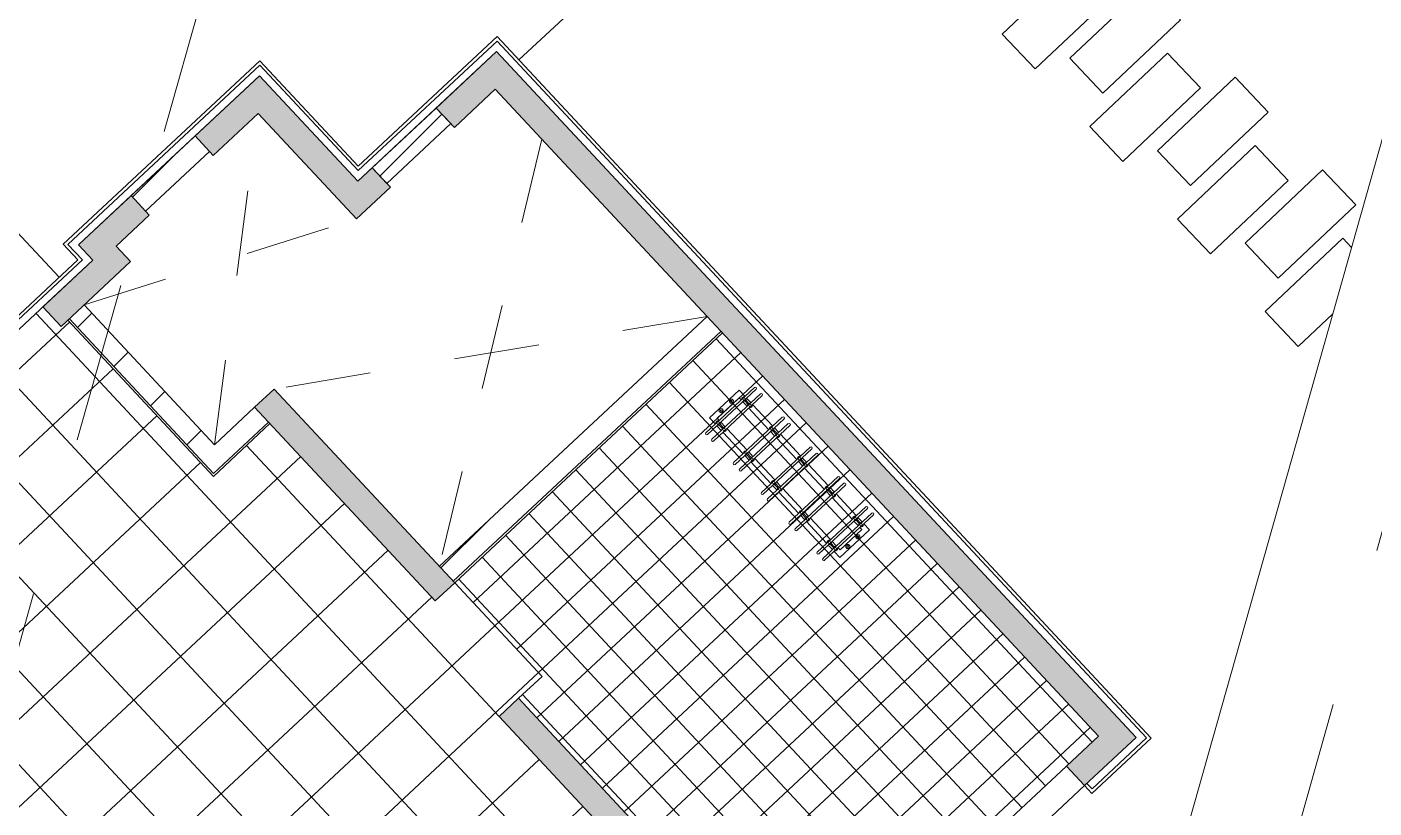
# Model space of a CAD drawing. Header units: millimetres. Extents: x -71377 to 516042, y -145869 to 441446.
# Drawn here: x 270470 to 283092, y 126635 to 133951 of the extents above; entities that cross this region are included whole.
import ezdxf

# ---------------------------------------------------------------- set-up
doc = ezdxf.new("R2010")
doc.units = ezdxf.units.MM
doc.header["$LTSCALE"] = 1000
doc.linetypes.add('_점선_M_', pattern=[3, 1.5, -1.5])
doc.linetypes.add('_점선_S_', pattern=[1.6, 0.8, -0.8])
for name, color, linetype, lineweight in [('04', 4, 'Continuous', 5), ('06', 6, 'Continuous', 5), ('09_HID', 9, '_점선_M_', 5), ('A-fnsh', 5, 'Continuous', 5), ('A-hat', 251, 'Continuous', 5), ('A-insu', 251, 'Continuous', 5), ('A_bwall', 3, 'Continuous', 5), ('A_cwall', 2, 'Continuous', 5), ('A_fnsh', 5, 'Continuous', 5), ('A_fnsh-4', 4, 'Continuous', 5), ('AA_dash_M_', 7, '_점선_M_', 5), ('AA_오픈', 8, '_점선_S_', 5), ('조경라인_dwg', 8, 'Continuous', 5), ('패밀리로 가져오기', 8, 'Continuous', 5)]:
    doc.layers.add(name, color=color, linetype=linetype, lineweight=lineweight)
pattern_1 = [(45, (165969.5, 243949.9), (-353.5534, 353.5534), [])]

# ---------------------------------------------------------------- blocks, each defined once
blk = doc.blocks.new('자전거보관소_2D - 자전거보관소_dwg-3619136-지반층 배치도')
at = {"layer": '패밀리로 가져오기'}
for p, q in [((1167, 2016), (543, 2016)), ((1167, 1993), (543, 1993)), ((1167, 1934), (543, 1934)), ((1167, 1911), (543, 1911)), ((665, 1993), (665, 1934)), ((665, 1911), (665, 1634)), ((684, 1994), (684, 1934)), ((696, 1994), (696, 1934)), ((715, 1993), (715, 1934)), ((715, 1911), (715, 1634)), ((995, 1993), (995, 1934)), ((995, 1911), (995, 1634)), ((1014, 1994), (1014, 1934)), ((1026, 1994), (1026, 1934)), ((1045, 1993), (1045, 1934)), ((1045, 1911), (1045, 1634)), ((1167, 1634), (543, 1634)), ((1167, 1611), (543, 1611)), ((1167, 1552), (543, 1552)), ((1167, 1529), (543, 1529)), ((665, 1611), (665, 1552)), ((665, 1529), (665, 1252)), ((684, 1612), (684, 1552)), ((696, 1612), (696, 1552)), ((715, 1611), (715, 1552)), ((715, 1529), (715, 1252)), ((995, 1611), (995, 1552)), ((995, 1529), (995, 1252)), ((1014, 1612), (1014, 1552)), ((1026, 1612), (1026, 1552)), ((1045, 1611), (1045, 1552)), ((1045, 1529), (1045, 1252)), ((1167, 1252), (543, 1252)), ((1167, 1229), (543, 1229)), ((1167, 1170), (543, 1170)), ((1167, 1147), (543, 1147)), ((665, 1229), (665, 1170)), ((665, 1147), (665, 870)), ((684, 1230), (684, 1170)), ((696, 1230), (696, 1170)), ((715, 1229), (715, 1170)), ((715, 1147), (715, 870)), ((995, 1229), (995, 1170)), ((995, 1147), (995, 870)), ((1014, 1230), (1014, 1170)), ((1026, 1230), (1026, 1170)), ((1045, 1229), (1045, 1170)), ((1045, 1147), (1045, 870)), ((1167, 870), (543, 870)), ((1167, 847), (543, 847)), ((1167, 788), (543, 788)), ((1167, 765), (543, 765)), ((665, 847), (665, 788)), ((665, 765), (665, 488)), ((684, 848), (684, 788)), ((696, 848), (696, 788)), ((715, 847), (715, 788)), ((715, 765), (715, 488)), ((995, 847), (995, 788)), ((995, 765), (995, 488)), ((1014, 848), (1014, 788)), ((1026, 848), (1026, 788)), ((1045, 847), (1045, 788)), ((1045, 765), (1045, 488)), ((1167, 488), (543, 488)), ((1167, 465), (543, 465)), ((1167, 406), (543, 406)), ((1167, 384), (543, 384)), ((665, 465), (665, 406)), ((684, 465), (684, 406)), ((696, 465), (696, 406)), ((715, 465), (715, 406)), ((995, 465), (995, 406)), ((1014, 465), (1014, 406)), ((1026, 465), (1026, 406)), ((1045, 465), (1045, 406))]:
    blk.add_line(p, q, dxfattribs=at)
at = {"layer": '패밀리로 가져오기', "flags": 128}
for points in [[(1045, 2016), (1045, 2094), (665, 2094), (665, 2016)], [(995, 2016), (995, 2044), (715, 2044), (715, 2016)], [(665, 384), (665, 305), (1045, 305), (1045, 384)], [(715, 384), (715, 355), (995, 355), (995, 384)]]:
    blk.add_lwpolyline(points, dxfattribs=at)
for points in [[(798, 2050), (782, 2050), (772, 2060), (772, 2076), (782, 2087), (798, 2087), (808, 2076), (808, 2060)], [(928, 2050), (912, 2050), (902, 2060), (902, 2076), (912, 2087), (928, 2087), (938, 2076), (938, 2060)], [(798, 348), (782, 348), (772, 338), (772, 322), (782, 311), (798, 311), (808, 322), (808, 338)], [(928, 348), (912, 348), (902, 338), (902, 322), (912, 311), (928, 311), (938, 322), (938, 338)]]:
    blk.add_lwpolyline(points, close=True, dxfattribs=at)
at = {"layer": '패밀리로 가져오기'}
for centre in [(790, 2068), (920, 2068), (790, 330), (920, 330)]:
    blk.add_circle(centre, 8, dxfattribs=at)
for centre, radius, start, end in [((690, 2005), 21.1, 31.8156, 148.1844), ((1020, 2004), 21.1, 31.8156, 148.1844), ((543, 2005), 11.2, 90, 270), ((543, 1923), 11.2, 90, 270), ((690, 2005), 21.2, 211.8156, 252.5282), ((690, 1923), 21.1, 107.4718, 148.1844), ((690, 1923), 21.2, 211.8156, 328.1844), ((690, 2005), 11.1, 90, 270), ((690, 1923), 11.2, 90, 270), ((690, 2005), 11.1, 270, 90), ((690, 1923), 11.2, 270, 90), ((690, 2005), 21.2, 287.4718, 328.1844), ((690, 1923), 21.1, 31.8156, 72.5282), ((1020, 2004), 21.1, 211.8156, 252.5282), ((1020, 1923), 21.1, 107.4718, 148.1844), ((1020, 1923), 21.2, 211.8156, 270), ((1020, 2005), 11.1, 90, 270), ((1020, 1923), 11.2, 90, 270), ((1020, 2005), 11.1, 270, 90), ((1020, 1923), 11.2, 270, 90), ((1020, 1923), 21.1, 270, 328.1844), ((1020, 2004), 21.1, 287.4718, 328.1844), ((1020, 1923), 21.1, 31.8156, 72.5282), ((1167, 2005), 11.2, 270, 90), ((1167, 1923), 11.2, 270, 90), ((690, 1623), 21.2, 31.8156, 148.1844), ((1020, 1622), 21.2, 31.8156, 148.1844), ((543, 1623), 11.2, 90, 270), ((543, 1541), 11.2, 90, 270), ((690, 1623), 21.2, 211.8156, 252.5282), ((690, 1541), 21.1, 107.4718, 148.1844), ((690, 1541), 21.2, 211.8156, 328.1844), ((690, 1623), 11.1, 90, 270), ((690, 1541), 11.2, 90, 270), ((690, 1623), 11.1, 270, 90), ((690, 1541), 11.2, 270, 90), ((690, 1623), 21.2, 287.4718, 328.1844), ((690, 1541), 21.1, 31.8156, 72.5282), ((1020, 1622), 21.1, 211.8156, 252.5282), ((1020, 1541), 21.1, 107.4718, 148.1844), ((1020, 1541), 21.2, 211.8156, 270), ((1020, 1623), 11.1, 90, 270), ((1020, 1541), 11.2, 90, 270), ((1020, 1623), 11.1, 270, 90), ((1020, 1541), 11.2, 270, 90), ((1020, 1541), 21.1, 270, 328.1844), ((1020, 1622), 21.2, 287.4718, 328.1844), ((1020, 1541), 21.1, 31.8156, 72.5282), ((1167, 1623), 11.2, 270, 90), ((1167, 1541), 11.2, 270, 90), ((543, 1241), 11.2, 90, 270), ((543, 1159), 11.2, 90, 270), ((690, 1241), 21.2, 31.8156, 148.1844), ((690, 1241), 21.1, 211.8156, 252.5282), ((690, 1159), 21.1, 107.4718, 148.1844), ((690, 1159), 21.1, 211.8156, 270), ((690, 1241), 11.2, 90, 270), ((690, 1159), 11.1, 90, 270), ((690, 1241), 11.2, 270, 90), ((690, 1159), 11.1, 270, 90), ((690, 1159), 21.1, 270, 328.1844), ((690, 1241), 21.1, 287.4718, 328.1844), ((690, 1159), 21.2, 31.8156, 72.5282), ((1020, 1241), 21.2, 31.8156, 148.1844), ((1020, 1241), 21.1, 211.8156, 252.5282), ((1020, 1159), 21.2, 107.4718, 148.1844), ((1020, 1159), 21.1, 211.8156, 270), ((1020, 1241), 11.2, 90, 270), ((1020, 1159), 11.2, 90, 270), ((1020, 1241), 11.2, 270, 90), ((1020, 1159), 11.2, 270, 90), ((1020, 1159), 21.1, 270, 328.1844), ((1020, 1241), 21.2, 287.4718, 328.1844), ((1020, 1159), 21.1, 31.8156, 72.5282), ((1167, 1241), 11.2, 270, 90), ((1167, 1159), 11.2, 270, 90), ((543, 859), 11.2, 90, 270), ((543, 777), 11.2, 90, 270), ((690, 859), 21.2, 31.8156, 148.1844), ((690, 859), 21.1, 211.8156, 252.5282), ((690, 777), 21.2, 107.4718, 148.1844), ((690, 777), 21.1, 211.8156, 270), ((690, 859), 11.1, 90, 270), ((690, 777), 11.1, 90, 270), ((690, 859), 11.1, 270, 90), ((690, 777), 11.1, 270, 90), ((690, 777), 21.2, 270, 328.1844), ((690, 859), 21.2, 287.4718, 328.1844), ((690, 777), 21.1, 31.8156, 72.5282), ((1020, 859), 21.2, 31.8156, 148.1844), ((1020, 859), 21.2, 211.8156, 252.5282), ((1020, 777), 21.1, 107.4718, 148.1844), ((1020, 777), 21.2, 211.8156, 270), ((1020, 859), 11.2, 90, 270), ((1020, 777), 11.2, 90, 270), ((1020, 859), 11.2, 270, 90), ((1020, 777), 11.2, 270, 90), ((1020, 777), 21.2, 270, 328.1844), ((1020, 859), 21.2, 287.4718, 328.1844), ((1020, 777), 21.2, 31.8156, 72.5282), ((1167, 859), 11.2, 270, 90), ((1167, 777), 11.2, 270, 90), ((543, 477), 11.2, 90, 270), ((543, 395), 11.2, 90, 270), ((690, 477), 21.2, 31.8156, 148.1844), ((690, 477), 21.1, 211.8156, 252.5282), ((690, 395), 21.2, 107.4718, 148.1844), ((690, 395), 21.1, 211.8156, 270), ((690, 477), 11.1, 90, 270), ((690, 395), 11.1, 90, 270), ((690, 477), 11.1, 270, 90), ((690, 395), 11.1, 270, 90), ((690, 395), 21.1, 270, 328.1844), ((690, 477), 21.1, 287.4718, 328.1844), ((690, 395), 21.2, 31.8156, 72.5282), ((1020, 477), 21.1, 31.8156, 148.1844), ((1020, 477), 21.2, 211.8156, 252.5282), ((1020, 395), 21.2, 107.4718, 148.1844), ((1020, 395), 21.2, 211.8156, 270), ((1020, 477), 11.2, 90, 270), ((1020, 395), 11.2, 90, 270), ((1020, 477), 11.2, 270, 90), ((1020, 395), 11.2, 270, 90), ((1020, 395), 21.1, 270, 328.1844), ((1020, 477), 21.1, 287.4718, 328.1844), ((1020, 395), 21.1, 31.8156, 72.5282), ((1167, 477), 11.2, 270, 90), ((1167, 395), 11.2, 270, 90)]:
    blk.add_arc(centre, radius, start, end, dxfattribs=at)
blk = doc.blocks.new('자전거보관소_2D - 자전거보관소_2D-3619196-지반층 배치도')
blk.add_blockref('자전거보관소_2D - 자전거보관소_dwg-3619136-지반층 배치도', (-665, -305))
blk = doc.blocks.new('조경라인_dwg__U16-7862177-지반층 배치도')
at = {"layer": '04', "flags": 128}
blk.add_lwpolyline([(0, 500), (450, 500), (450, -500), (0, -500)], close=True, dxfattribs=at)
blk = doc.blocks.new('조경라인_dwg__U17-7862178-지반층 배치도')
at = {"rotation": 313.4610974450208}
for p in [(1125299, 143798), (1126120, 142932), (1126941, 142065), (1127762, 141199), (1128584, 140332), (1129405, 139466), (1130226, 138599), (1131047, 137733), (1131868, 136866), (1132689, 136000), (1133510, 135134), (1134331, 134267)]:
    blk.add_blockref('조경라인_dwg__U16-7862177-지반층 배치도', p, dxfattribs=at)
blk = doc.blocks.new('조경라인_dwg-6847807-지반층 배치도')
at = {"layer": '04', "flags": 128}
for points in [[(280334, 134573), (280644, 134247), (279918, 133559), (279608, 133885)], [(281155, 133707), (281465, 133380), (280739, 132692), (280430, 133019)], [(281977, 132840), (282286, 132513), (281560, 131826), (281251, 132152)]]:
    blk.add_lwpolyline(points, close=True, dxfattribs=at)
blk.add_lwpolyline([(282705, 131265), (282382, 130959), (282072, 131286), (282798, 131973), (282880, 131887)], dxfattribs=at)
at = {"layer": '06'}
for p, q in [((270771, 131607), (267350, 135275)), ((280280, 122683), (283742, 134936))]:
    blk.add_line(p, q, dxfattribs=at)
at = {"layer": '09_HID'}
blk.add_arc((272547, 131396), 14032, 354.4045, 49.2605, dxfattribs=at)
blk.add_blockref('조경라인_dwg__U17-7862178-지반층 배치도', (-852084, -1998))

msp = doc.modelspace()

# ---------------------------------------------------------------- hatches: boundary and pattern name
at = {"layer": 'A-hat'}
for points in [[(280679.2, 127125.1), (280862, 127295.6), (274870.7, 133720.5), (274687.8, 133550), (280520.2, 127295.6)], [(274474.4, 133009.1), (274858.3, 133367.2), (274687.8, 133550), (274303.9, 133192), (274341.2, 133151.9)], [(273386, 132336.1), (273568.9, 132506.6), (272648.2, 133493.9), (272465.3, 133323.4), (273227, 132506.6)], [(272215.3, 132748.4), (272635.8, 133140.6), (272465.3, 133323.4), (272044.8, 132931.3), (272173.5, 132793.2)], [(273556.5, 132153.2), (273874.7, 132449.9), (273704.2, 132632.7), (273386, 132336.1)], [(271304.8, 131899.3), (271615.6, 132189.2), (271445.1, 132372), (271134.3, 132082.2)], [(271258.3, 131582.6), (271441.2, 131753.1), (271134.3, 132082.2), (270951.4, 131911.7), (271137.9, 131711.7)], [(270790.3, 131146.1), (271258.3, 131582.6), (271087.8, 131765.4), (270619.8, 131328.9)], [(274294.8, 128575.6), (274477.6, 128746.1), (272786.3, 130559.9), (272603.4, 130389.4)], [(276431.7, 125844.2), (276614.5, 126014.7), (275076.6, 127663.9), (274893.8, 127493.4), (276002.8, 126304.1)], [(280379.3, 126845.5), (280679.2, 127125.1), (280508.7, 127307.9), (280208.8, 127028.3)]]:
    msp.add_hatch(color=256, dxfattribs=at).paths.add_polyline_path(points)
h = msp.add_hatch(dxfattribs=at)
h.set_pattern_fill('FP_12', color=256, scale=1000, style=0, pattern_type=2)
h.set_pattern_definition(pattern_1)
h.paths.add_polyline_path([(273840.6, 132486.5), (274440.3, 133045.7), (274303.9, 133192), (273704.2, 132632.7)])
h = msp.add_hatch(dxfattribs=at)
h.set_pattern_fill('FP_12', color=256, scale=1000, style=0, pattern_type=2)
h.set_pattern_definition(pattern_1)
h.paths.add_polyline_path([(271581.5, 132225.7), (272173.5, 132793.2), (272044.8, 132931.3), (271445.1, 132372), (271502.8, 132310.2)])
h = msp.add_hatch(dxfattribs=at)
h.set_pattern_fill('FP_163', color=256, scale=1000, style=0, pattern_type=2)
h.set_pattern_definition([(133, (294495.1, 154861.37), (-438.812, -409.199), []), (223, (294495.1, 154861.37), (409.199, -438.812), [])])
h.paths.add_polyline_path([(273287.6, 123541.3), (273319.8, 123571.3), (273128.2, 123776.8), (273164.7, 123810.9), (273356.4, 123605.4), (276049.2, 126116.5), (275857.6, 126322), (275894.2, 126356.1), (276085.8, 126150.6), (276118, 126180.6), (274893.8, 127493.4), (275296, 127868.5), (274477.6, 128746.1), (274294.8, 128575.6), (272746.7, 130235.8), (272216.4, 129741.3), (270852.4, 131204), (270790.3, 131146.1), (270619.8, 131328.9), (269742.1, 130510.5), (269912.6, 130327.7), (268918, 129400.2), (269163.5, 129136.9), (267752, 127820.6), (271233.6, 124087.1), (272060, 124857.7), (273259.7, 123571.3)])
h.paths.add_polyline_path([(273291.5, 123955.1), (273086.9, 124174.5), (275500.3, 126425.1), (275704.9, 126205.6), (273319.8, 123981.5)])
h.paths.add_polyline_path([(270942.2, 124758.8), (270533, 125197.6), (270752.4, 125402.2), (271161.6, 124963.4), (270960.9, 124776.2)])
h.paths.add_polyline_path([(270244.1, 125434.1), (269630.3, 126092.3), (269849.7, 126296.9), (270463.5, 125638.7), (270262.8, 125451.6)])
h = msp.add_hatch(dxfattribs=at)
h.set_pattern_fill('FP_12', color=256, scale=1000, style=0, pattern_type=2)
h.set_pattern_definition(pattern_1)
h.paths.add_polyline_path([(272217.4, 129769.6), (272356.4, 129899.2), (271006, 131347.3), (270867.1, 131217.7), (271414.9, 130630.2)])
h = msp.add_hatch(dxfattribs=at)
h.set_pattern_fill('FP_12', color=256, scale=1000, style=0, pattern_type=2)
h.set_pattern_definition(pattern_1)
h.paths.add_polyline_path([(274464, 128760.7), (276972.5, 131100), (276843, 131239), (274334.4, 128899.7)])
h = msp.add_hatch(dxfattribs=at)
h.set_pattern_fill('FP_168', color=256, scale=1000, style=0, pattern_type=2)
h.set_pattern_definition([(133, (281562.24, 137058.52), (-219.406, -204.5995), []), (223, (281562.24, 137058.52), (204.5995, -219.406), [])])
h.paths.add_polyline_path([(277988.1, 125230.9), (279175.7, 126332.7), (279309.3, 126189.5), (280508.7, 127307.9), (276986.2, 131085.4), (274477.6, 128746.1), (275296, 127868.5), (275076.6, 127663.9), (276471.3, 126168.3), (276815.1, 126488.8), (277973.5, 125246.6)])

# ---------------------------------------------------------------- linework, layer by layer
at = {"layer": 'A-fnsh'}
for p, q in [((275079.7, 133642), (278923.5, 137226.4)), ((276986.2, 131085.4), (274477.6, 128746.1)), ((272746.7, 130235.8), (272216.4, 129741.3)), ((275296, 127868.5), (274477.6, 128746.1)), ((275076.6, 127663.9), (275296, 127868.5)), ((280208.8, 127028.3), (279462.9, 126332.7)), ((279633.4, 126149.8), (280379.3, 126845.5))]:
    msp.add_line(p, q, dxfattribs=at)
at = {"layer": 'A-insu'}
for p, q in [((273568.9, 132506.6), (274870.7, 133720.5)), ((274870.7, 133720.5), (280862, 127295.6)), ((270951.4, 131911.7), (272648.2, 133493.9)), ((272648.2, 133493.9), (273568.9, 132506.6)), ((269742.1, 130510.5), (271087.8, 131765.4))]:
    msp.add_line(p, q, dxfattribs=at)
at = {"layer": 'A_bwall'}
for p, q in [((274303.9, 133192), (273704.2, 132632.7)), ((274440.3, 133045.7), (274303.9, 133192)), ((273840.6, 132486.5), (274440.3, 133045.7)), ((272044.8, 132931.3), (271445.1, 132372)), ((272181.2, 132785), (272044.8, 132931.3)), ((271581.5, 132225.7), (272181.2, 132785)), ((273704.2, 132632.7), (273840.6, 132486.5)), ((272226.8, 130038.1), (271006, 131347.3)), ((270867.1, 131217.7), (272217.4, 129769.6)), ((276843, 131239), (274334.4, 128899.7)), ((274464, 128760.7), (276972.5, 131100)), ((272603.4, 130389.4), (272226.8, 130038.1)), ((272217.4, 129769.6), (272733, 130250.4))]:
    msp.add_line(p, q, dxfattribs=at)
at = {"layer": 'A_cwall'}
for p, q in [((274870.7, 133720.5), (274303.9, 133192)), ((280862, 127295.6), (274870.7, 133720.5)), ((272648.2, 133493.9), (272044.8, 132931.3)), ((273568.9, 132506.6), (272648.2, 133493.9)), ((274474.4, 133009.1), (274858.3, 133367.2)), ((274858.3, 133367.2), (280508.7, 127307.9)), ((274303.9, 133192), (274474.4, 133009.1)), ((272215.3, 132748.4), (272635.8, 133140.6)), ((272635.8, 133140.6), (273556.5, 132153.2)), ((272044.8, 132931.3), (272215.3, 132748.4)), ((273704.2, 132632.7), (273568.9, 132506.6)), ((273874.7, 132449.9), (273704.2, 132632.7)), ((273556.5, 132153.2), (273874.7, 132449.9)), ((271445.1, 132372), (270951.4, 131911.7)), ((271615.6, 132189.2), (271445.1, 132372)), ((271304.8, 131899.3), (271615.6, 132189.2)), ((270951.4, 131911.7), (271087.8, 131765.4)), ((271441.2, 131753.1), (271304.8, 131899.3)), ((271087.8, 131765.4), (270619.8, 131328.9)), ((270790.3, 131146.1), (271441.2, 131753.1)), ((270619.8, 131328.9), (270790.3, 131146.1)), ((272786.3, 130559.9), (272603.4, 130389.4)), ((274477.6, 128746.1), (272786.3, 130559.9)), ((272603.4, 130389.4), (274294.8, 128575.6)), ((274294.8, 128575.6), (274477.6, 128746.1)), ((275076.6, 127663.9), (274893.8, 127493.4)), ((276614.5, 126014.7), (275076.6, 127663.9)), ((274893.8, 127493.4), (276431.7, 125844.2)), ((280508.7, 127307.9), (280208.8, 127028.3)), ((280379.3, 126845.5), (280862, 127295.6)), ((280208.8, 127028.3), (280379.3, 126845.5))]:
    msp.add_line(p, q, dxfattribs=at)
at = {"layer": 'A_fnsh'}
msp.add_line((270852.4, 131204), (272216.4, 129741.3), dxfattribs=at)
at = {"layer": 'A_fnsh-4'}
for p, q in [((274874.1, 133819.5), (273572.3, 132605.5)), ((274875.6, 133861.9), (273573.8, 132647.9)), ((280961, 127292.1), (274874.1, 133819.5)), ((281003.4, 127290.7), (274875.6, 133861.9)), ((272653.1, 133635.2), (270810.1, 131916.6)), ((272651.6, 133592.8), (270852.5, 131915.1)), ((273572.3, 132605.5), (272651.6, 133592.8)), ((273573.8, 132647.9), (272653.1, 133635.2)), ((270810.1, 131916.6), (270946.5, 131770.3)), ((270852.5, 131915.1), (270988.9, 131768.9)), ((270946.5, 131770.3), (268423.3, 129417.4)), ((270988.9, 131768.9), (268465.7, 129416)), ((280447.5, 126772.3), (281003.4, 127290.7)), ((280449, 126814.7), (280961, 127292.1)), ((280401.3, 126865.9), (280449, 126814.7)), ((280379.3, 126845.5), (280447.5, 126772.3))]:
    msp.add_line(p, q, dxfattribs=at)
at = {"layer": 'AA_dash_M_'}
for p, q in [((247284.3, 46362.5), (303447.7, 245132.9)), ((261092.7, 51100.1), (312735, 233869.5))]:
    msp.add_line(p, q, dxfattribs=at)
at = {"layer": 'AA_오픈'}
for p, q in [((272226.8, 130038.1), (272635.8, 133140.6)), ((275294.8, 132899.1), (274334.4, 128899.7)), ((271006, 131347.3), (273556.5, 132153.2)), ((276843, 131239), (272786.3, 130559.9))]:
    msp.add_line(p, q, dxfattribs=at)

# ---------------------------------------------------------------- block references
at = {"layer": '조경라인_dwg', "rotation": 8.537736462515947e-07}
msp.add_blockref('조경라인_dwg-6847807-지반층 배치도', (0, 0), dxfattribs=at)
at = {"layer": '패밀리로 가져오기', "rotation": 223.0000012484767}
msp.add_blockref('자전거보관소_2D - 자전거보관소_2D-3619196-지반층 배치도', (277144.3, 130549.2), dxfattribs=at)

doc.saveas('drawing.dxf')
